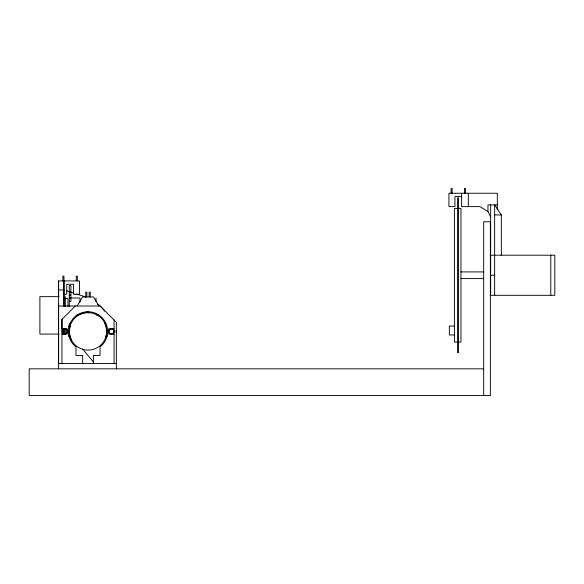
<?xml version="1.0" encoding="UTF-8"?>
<svg xmlns="http://www.w3.org/2000/svg" width="584" height="584" viewBox="0 0 584 584"><rect width="100%" height="100%" fill="white"/><g stroke="black" fill="none" stroke-linecap="round" stroke-linejoin="round"><path stroke-width="0.88" d="M64.182 294.285L66.758 294.285L66.758 284.262L73.445 284.262L73.445 294.285L79.46 294.285L79.46 280.919L58.604 280.919L58.604 363.474L116.355 363.474L116.355 368.825M75.314 306.001L61.948 319.368L61.948 328.726L67.299 328.726L67.299 334.07L61.948 334.07M63.955 334.07L63.955 328.726M63.955 304.578L63.955 280.919M116.355 363.474L116.355 322.31L100.047 306.001L58.604 306.001M70.109 325.996L69.321 330.814L69.817 335.676L71.547 340.246M105.952 336.771C107.2 331.997 106.748 326.938 104.514 322.521M77.19 306.001L82.534 296.964L93.498 296.964L98.842 306.001M96.886 315.594L98.419 314.703M76 315.491L87.731 311.739M68.459 326.748L69.985 326.741M106.069 336.026L107.602 336.019M461.63 196.596L454.943 196.596L454.943 206.619L448.928 206.619L448.928 193.253L497.32 193.253L497.32 209.897M497.32 204.882L487.961 204.882L487.961 211.569L490.64 216.912M457.754 208.415L454.41 208.415L454.41 342.093L457.754 342.093M458.287 208.415L460.959 208.415L460.959 342.093L458.287 342.093M494.648 214.948L501.327 214.948L501.327 255.201M490.64 255.201L554.8 255.201L554.8 295.307L490.64 295.307L490.64 204.882M460.805 271.91L483.589 271.91M490.64 275.254L494.648 275.254M460.805 278.597L483.589 278.597M58.612 289.956L63.955 289.956M69.299 295.139L70.905 295.139M58.94 296.65L39.895 296.65L39.895 334.063L58.94 334.063M69.299 297.993L79.993 297.993L79.993 302.118M65.291 298.65L67.963 298.65L67.963 306.337M69.299 301.337L70.905 301.337L70.905 285.598L69.299 285.598L69.299 306.403M454.549 326.047L449.33 326.047L449.33 335.004L454.549 335.004M114.084 328.726L108.733 328.726L108.733 334.07L114.084 334.07M68.35 336.026L69.949 336.026M483.683 368.825L29.2 368.825L29.2 395.558L490.37 395.558L490.37 221.789L483.683 221.789L483.683 395.558M66.503 290.774L74.132 293.226M76.679 294.044L86.009 297.037M487.961 211.569L479.946 206.619L461.63 206.619L461.63 193.253M82.578 348.998L93.542 362.102M501.327 214.948L494.648 204.882L494.648 295.307M550.792 255.201L550.792 295.307M468.317 193.253L468.317 206.619M465.506 193.253L465.506 188.442L464.441 188.442L464.441 193.253M458.287 197.721L458.287 352.787M457.754 197.721L457.754 352.787M452.14 193.253L452.14 188.442L451.067 188.442L451.067 193.253M114.084 320.032L114.084 363.474M96.039 297.993L96.039 301.745M93.36 363.474L93.36 355.459L100.047 355.459L100.047 346.721L101.083 346.071A19.652 19.652 0 0 0 102.178 317.776A19.652 19.652 0 0 0 73.854 317.776A19.652 19.652 0 0 0 74.949 346.071L75.986 346.721L75.986 355.459L82.665 355.459L82.665 363.474M90.25 296.964L90.25 292.146L89.177 292.146L89.177 296.964M88.031 311.367L88.031 313.133M86.855 296.964L86.855 292.146L85.782 292.146L85.782 296.964M77.322 280.919L77.322 276.108L76.256 276.108L76.256 280.919M65.291 296.65L65.291 306.49M65.291 328.953L65.291 334.063M63.955 306.644L63.955 276.108L62.882 276.108L62.882 280.919M63.955 328.303L63.955 334.172M61.948 319.368L61.948 363.474M58.604 280.919L58.604 297.212M58.604 303.994L58.604 368.825M97.572 304.184A19.075 19.075 0 0 1 104.551 311.162M113.902 330.376A2.672 2.672 0 0 1 113.887 332.42M113.53 333.026A2.672 2.672 0 0 1 108.945 332.391M108.96 330.34A2.672 2.672 0 0 1 109.807 329.252M110.42 328.909A2.672 2.672 0 0 1 113.552 329.77M66.116 329.157A2.672 2.672 0 0 1 65.824 333.778M65.16 334.004A2.672 2.672 0 0 1 63.78 333.917M63.152 333.61A2.672 2.672 0 0 1 62.24 332.566M62.101 330.529A2.672 2.672 0 0 1 62.415 329.902M62.875 329.376A2.672 2.672 0 0 1 63.452 328.989M64.109 328.763A2.672 2.672 0 0 1 65.496 328.85M116.077 330.924A4.679 4.679 0 0 1 116.041 332.143M69.299 324.025L69.299 326.763L69.299 324.025M63.422 333.479A2.409 2.409 0 0 0 67.029 331.398A2.409 2.409 0 0 0 63.422 329.31A2.409 2.409 0 0 0 63.422 333.479M110.208 333.479A2.409 2.409 0 0 0 113.814 331.398A2.409 2.409 0 0 0 110.208 329.31A2.409 2.409 0 0 0 110.208 333.479M78.183 347.298A18.717 18.717 0 0 0 106.733 331.946A18.717 18.717 0 0 0 79.168 314.9A18.717 18.717 0 0 0 78.183 347.298"/></g></svg>
